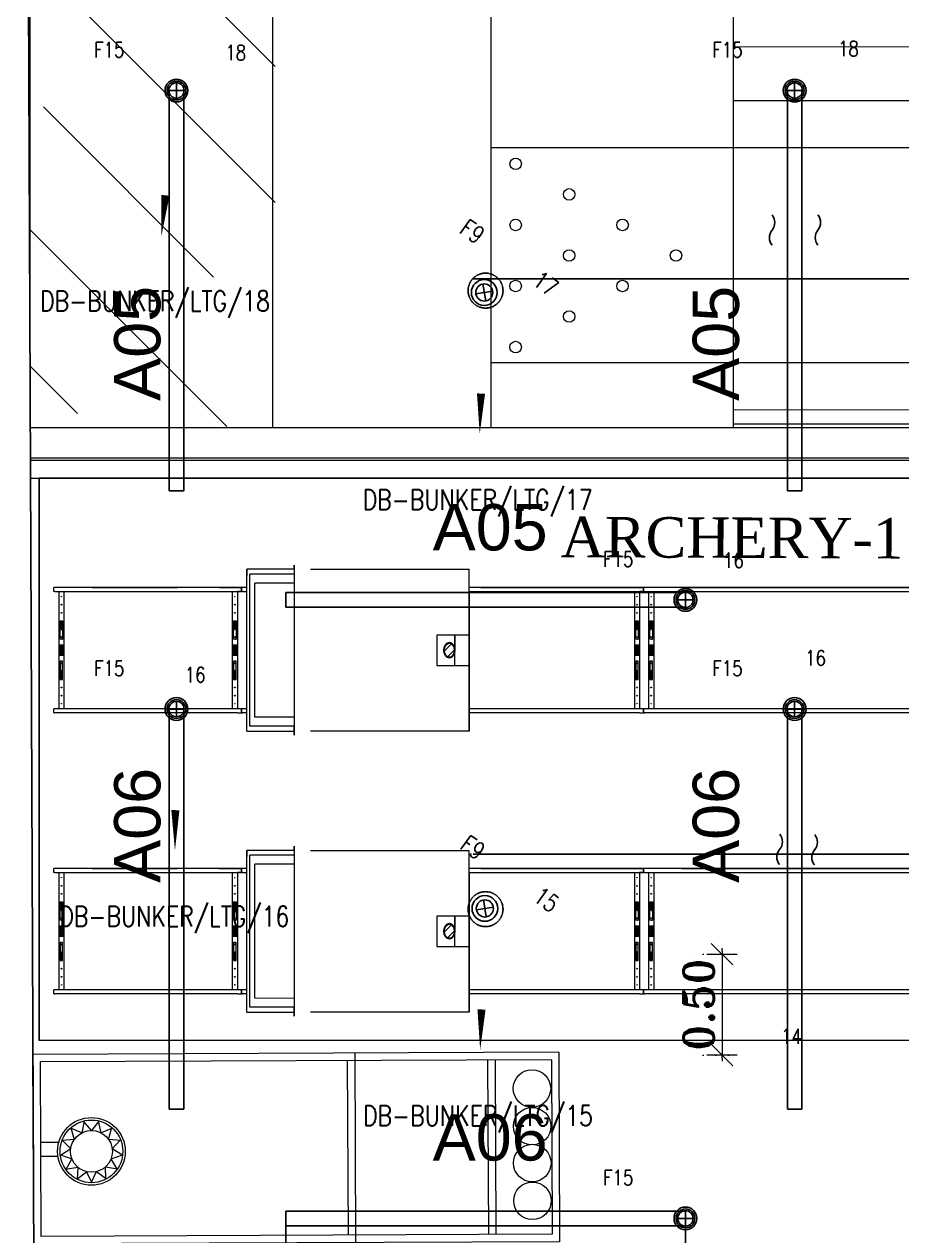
# Model space of a CAD drawing. Header units: inches. Extents: x 102655 to 148943, y 72248 to 114419.
# Drawn here: x 109972 to 114314, y 90304 to 96295 of the extents above; entities that cross this region are included whole.
import ezdxf
from ezdxf.enums import TextEntityAlignment as Align

# ---------------------------------------------------------------- set-up
doc = ezdxf.new("R2010")
doc.units = ezdxf.units.IN
doc.linetypes.add('CENTER INDS', pattern=[13.335, 8.89, -1.11125, 2.2225, -1.11125])
doc.linetypes.add('DOT2', pattern=[0.125, 0, -0.125])
doc.layers.get('Defpoints').update_dxf_attribs({"color": 8})
for name, color, linetype, lineweight in [('ceiling dim', 8, 'Continuous', 5), ('CURTAIN WALL', 8, 'Continuous', 20), ('Furnitureee', 8, 'Continuous', 5), ('TEXT', 8, 'Continuous', 5)]:
    doc.layers.add(name, color=color, linetype=linetype, lineweight=lineweight)
for name, color, linetype in [('E-LEADER', 30, 'Continuous'), ('E-LTG', 92, 'Continuous'), ('E-TAG', 30, 'Continuous'), ('E_TAG', 30, 'Continuous'), ('PDF_几何图形', 8, 'Continuous'), ('WALL-GNRL', 8, 'Continuous'), ('球道', 8, 'Continuous')]:
    doc.layers.add(name, color=color, linetype=linetype)
doc.layers.add('ELECTRICAL LIGHTING CEILING', color=6, linetype='CENTER INDS', true_color=0xff00ff)
doc.styles.add('MtXpl_Dutch801_XBd_B', font='dutcheb.ttf')
doc.styles.add('Pyzd-Romans', font='romans.shx', dxfattribs={"width": 0.8})
doc.styles.add('ROMANT', font='romant')
doc.styles.get("Standard").update_dxf_attribs({"font": 'arial.ttf'})
doc.dimstyles.new('50', dxfattribs={"dimtxt": 0.15, "dimasz": 0.015, "dimexe": 0.18, "dimexo": 0.0625, "dimgap": 0.04, "dimtad": 1, "dimzin": 0, "dimdsep": 46, "dimtxsty": 'ROMANT', "dimblk": 'SAM2', "dimcen": 0.09, "dimclre": 181, "dimclrt": 3, "dimazin": 0, "dimtfac": 0.782609, "dimtix": 1, "dimtmove": 2, "dimatfit": 3, "dimldrblk": 'SAM2', "dimfxl": 0.18, "dimtolj": 1, "dimtzin": 0, "dimarcsym": 0})
doc.dimstyles.get("Standard").update_dxf_attribs({"dimtxt": 0.18, "dimasz": 0.18, "dimexe": 0.18, "dimexo": 0.0625, "dimgap": 0.09, "dimtad": 0, "dimtih": 1, "dimtoh": 1, "dimdec": 4, "dimzin": 0, "dimdsep": 46, "dimtxsty": 'Standard', "dimcen": 0.09, "dimadec": 0, "dimazin": 0, "dimtfac": 1, "dimtdec": 4, "dimtofl": 0, "dimtmove": 0, "dimatfit": 3, "dimfxl": 1, "dimtolj": 1, "dimtzin": 0, "dimarcsym": 0})

# ---------------------------------------------------------------- blocks, each defined once
blk = doc.blocks.new('A$Caba3f22f')
at = {"layer": '球道'}
h = blk.add_hatch(dxfattribs=at)
h.set_pattern_fill('ANSI35', color=8, scale=150, angle=89.99683)
h.set_pattern_definition([(134.9968, (33784.7, -15746.4), (-673.556, -673.482), []), (134.9968, (33784.8, -15072.9), (-673.556, -673.482), [1190.625, -238.125, 0, -238.125])])
edge = h.paths.add_edge_path()
edge.add_line((1212.4, 6899.7), (0.4, 6899.5))
edge.add_line((0.4, 6899.5), (0, 19.5))
edge.add_line((0, 19.5), (1212, 19.7))
edge.add_line((1212, 19.7), (1212.4, 6899.7))
at = {"color": 8}
for p, q in [((0, 14.6, 0), (0.4, 6904.6, 0)), ((1200, 15, 0), (1200.4, 6904.5, 0)), ((2280, 14.4, 0), (2280.4, 6904.4, 0)), ((3480, 14.3, 0), (3480.4, 6904.3, 0)), ((21479.8, 1883.3, 0), (3480.1, 1897.3, 0)), ((21479.8, 1617.3, 0), (3480.1, 1631.3, 0)), ((3480.1, 1398.3, 0), (2280.1, 1398.4, 0)), ((21479.8, 1384.3, 0), (3480.1, 1398.3, 0)), ((3480, 335.3, 0), (2280, 335.4, 0)), ((21479.7, 321.3, 0), (3480, 335.3, 0)), ((21479.7, 88.3, 0), (3480, 102.3, 0)), ((3480, 14.3, 0), (0, 14.6, 0)), ((21479.7, 18.3, 0), (3480, 32.3, 0))]:
    blk.add_line(p, q, dxfattribs=at)
for centre in [(2401.6, 1318.9, 0), (2666.1, 1167.9, 0), (2666.1, 1167.9, 0), (2401.6, 1016.9, 0), (2401.6, 1016.9, 0), (2930.6, 1016.9, 0), (2930.6, 1016.9, 0), (2666, 865.9, 0), (2666, 865.9, 0), (2666, 865.9, 0), (3195, 865.9, 0), (2401.5, 714.9, 0), (2930.5, 714.9, 0), (2930.5, 714.9, 0), (2930.5, 714.9, 0), (2666, 563.9, 0), (2666, 563.9, 0), (2666, 563.9, 0), (2401.5, 412.9, 0), (2401.5, 412.9, 0)]:
    blk.add_circle(centre, 28.5, dxfattribs=at)
blk = doc.blocks.new('A$C033027c8')
h = blk.add_hatch()
h.set_pattern_fill('ANGLE', color=8, angle=180, style=0)
h.set_pattern_definition([(180, (33300.475, 12936.603), (5e-14, -6.985), [5.08, -1.905]), (270, (33300.475, 12936.603), (6.985, 5e-14), [5.08, -1.905])])
h.paths.add_polyline_path([(5999.4, 2215), (5999.4, 2265), (5974.4, 2265), (5974.4, 2215)])
h = blk.add_hatch()
h.set_pattern_fill('ANGLE', color=8, angle=180, style=0)
h.set_pattern_definition([(180, (33370.475, 12936.603), (5e-14, -6.985), [5.08, -1.905]), (270, (33370.475, 12936.603), (6.985, 5e-14), [5.08, -1.905])])
h.paths.add_polyline_path([(6069.4, 2215), (6069.4, 2265), (6044.4, 2265), (6044.4, 2215)])
h = blk.add_hatch()
h.set_pattern_fill('ANSI31', color=8, scale=10, angle=540)
h.set_pattern_definition([(225, (21129.073, 10706.177), (22.45064, -22.45064), [])])
edge = h.paths.add_edge_path()
edge.add_ellipse((6985.4, 2240), major_axis=(0, -34.9), ratio=0.697021, start_angle=0, end_angle=360)
h = blk.add_hatch()
h.set_pattern_fill('ANGLE', color=8, angle=540, style=0)
h.set_pattern_definition([(180, (35290.475, 12936.603), (5e-14, -6.985), [5.08, -1.905]), (270, (35290.475, 12936.603), (6.985, 5e-14), [5.08, -1.905])])
h.paths.add_polyline_path([(7987.8, 2265), (7987.8, 2215), (7989.4, 2215), (7989.4, 2265)])
h = blk.add_hatch()
h.set_pattern_fill('ANGLE', color=8, angle=540, style=0)
h.set_pattern_definition([(180, (35360.475, 12936.603), (5e-14, -6.985), [5.08, -1.905]), (270, (35360.475, 12936.603), (6.985, 5e-14), [5.08, -1.905])])
h.paths.add_polyline_path([(8059.4, 2215), (8059.4, 2265), (8034.4, 2265), (8034.4, 2215)])
h = blk.add_hatch()
h.set_pattern_fill('ANGLE', color=8, angle=540, style=0)
h.set_pattern_definition([(180, (36218.475, 12936.603), (5e-14, -6.985), [5.08, -1.905]), (270, (36218.475, 12936.603), (6.985, 5e-14), [5.08, -1.905])])
h.paths.add_polyline_path([(8917.4, 2215), (8917.4, 2265), (8892.4, 2265), (8892.4, 2215)])
h = blk.add_hatch()
h.set_pattern_fill('ANGLE', color=8, angle=180, style=0)
h.set_pattern_definition([(180, (33300.475, 11546.603), (5e-14, -6.985), [5.08, -1.905]), (270, (33300.475, 11546.603), (6.985, 5e-14), [5.08, -1.905])])
h.paths.add_polyline_path([(5999.4, 825), (5999.4, 875), (5974.4, 875), (5974.4, 825)])
h = blk.add_hatch()
h.set_pattern_fill('ANGLE', color=8, angle=180, style=0)
h.set_pattern_definition([(180, (33370.475, 11546.603), (5e-14, -6.985), [5.08, -1.905]), (270, (33370.475, 11546.603), (6.985, 5e-14), [5.08, -1.905])])
h.paths.add_polyline_path([(6069.4, 825), (6069.4, 875), (6044.4, 875), (6044.4, 825)])
h = blk.add_hatch()
h.set_pattern_fill('ANSI31', color=8, scale=10, angle=540)
h.set_pattern_definition([(225, (21129.073, 9316.177), (22.45064, -22.45064), [])])
edge = h.paths.add_edge_path()
edge.add_ellipse((6985.4, 850), major_axis=(0, -34.9), ratio=0.697021, start_angle=0, end_angle=360)
h = blk.add_hatch()
h.set_pattern_fill('ANGLE', color=8, angle=540, style=0)
h.set_pattern_definition([(180, (35290.475, 11546.603), (5e-14, -6.985), [5.08, -1.905]), (270, (35290.475, 11546.603), (6.985, 5e-14), [5.08, -1.905])])
h.paths.add_polyline_path([(7987.8, 875), (7987.8, 825), (7989.4, 825), (7989.4, 875)])
h = blk.add_hatch()
h.set_pattern_fill('ANGLE', color=8, angle=540, style=0)
h.set_pattern_definition([(180, (35360.475, 11546.603), (5e-14, -6.985), [5.08, -1.905]), (270, (35360.475, 11546.603), (6.985, 5e-14), [5.08, -1.905])])
h.paths.add_polyline_path([(8059.4, 825), (8059.4, 875), (8034.4, 875), (8034.4, 825)])
h = blk.add_hatch()
h.set_pattern_fill('ANGLE', color=8, angle=540, style=0)
h.set_pattern_definition([(180, (36218.475, 11546.603), (5e-14, -6.985), [5.08, -1.905]), (270, (36218.475, 11546.603), (6.985, 5e-14), [5.08, -1.905])])
h.paths.add_polyline_path([(8917.4, 825), (8917.4, 875), (8892.4, 875), (8892.4, 825)])
at = {"color": 8, "ltscale": 0.5}
blk.add_line((1964.4, 2780), (9014.2, 2780), dxfattribs=at)
at = {"color": 8}
for p, q in [((6887.8, 2240), (6887.8, 2640)), ((6887.8, 2640), (6887.8, 1840)), ((6887.8, 2640), (7672.8, 2640)), ((7752.8, 1820), (7752.8, 2660)), ((7752.8, 2660), (7752.8, 2638)), ((7752.8, 2660), (7752.8, 2616)), ((7987.8, 2640), (7752.8, 2640)), ((7987.8, 2640), (7957.8, 2640)), ((7987.8, 2640), (7987.8, 1840)), ((7987.8, 2640), (7987.8, 2610)), ((7752.8, 2616), (7957.8, 2616)), ((7752.8, 2616), (7972.8, 2616)), ((7972.8, 2616), (7972.8, 1864)), ((4049.4, 2550), (6019.4, 2550)), ((4049.4, 2530), (5999.4, 2530)), ((5974.4, 1950), (5974.4, 2530)), ((5974.4, 2240), (5974.4, 2530)), ((5999.4, 2530), (6019.4, 2530)), ((5999.4, 1950), (5999.4, 2530)), ((6024.4, 2550), (6019.4, 2550)), ((6019.4, 2530), (6024.4, 2530)), ((6024.4, 2550), (6024.4, 2530)), ((6044.4, 2550), (6024.4, 2550)), ((6024.4, 2530), (6024.4, 2550)), ((6024.4, 2530), (6044.4, 2530)), ((6044.4, 2550), (6887.8, 2550)), ((6044.4, 1950), (6044.4, 2530)), ((6044.4, 2530), (6887.8, 2530)), ((6069.4, 1950), (6069.4, 2530)), ((6069.4, 1950), (6069.4, 2530)), ((6887.8, 2240), (6887.8, 2530)), ((6887.8, 1950), (6887.8, 2530)), ((6887.8, 2530), (6887.8, 2240)), ((7752.8, 2572), (7947.5, 2571.5)), ((7947.5, 2571.5), (7947.5, 1908.5)), ((7987.8, 2550), (8009.4, 2550)), ((7987.8, 2530), (7989.4, 2530)), ((7989.4, 2530), (8009.4, 2530)), ((7989.4, 1950), (7989.4, 2530)), ((8014.4, 2550), (8009.4, 2550)), ((8009.4, 2530), (8014.4, 2530)), ((8014.4, 2550), (8014.4, 2530)), ((8034.4, 2550), (8014.4, 2550)), ((8014.4, 2530), (8014.4, 2550)), ((8014.4, 2530), (8034.4, 2530)), ((8034.4, 2550), (8124.4, 2550)), ((8034.4, 1950), (8034.4, 2530)), ((8034.4, 2530), (8124.4, 2530)), ((8059.4, 1950), (8059.4, 2530)), ((8059.4, 1950), (8059.4, 2530)), ((8124.4, 2550), (8937.4, 2550)), ((8124.4, 2530), (8917.4, 2530)), ((8892.4, 1950), (8892.4, 2530)), ((8892.4, 2240), (8892.4, 2530)), ((8917.4, 2530), (8937.4, 2530)), ((8917.4, 1950), (8917.4, 2530)), ((8942.4, 2550), (8937.4, 2550)), ((8937.4, 2530), (8942.4, 2530)), ((8942.4, 2550), (8942.4, 2530)), ((5992.9, 2385), (5980.9, 2385)), ((5980.9, 2385), (5980.9, 2295)), ((5984.9, 2379), (5984.9, 2344)), ((5988.9, 2344), (5988.9, 2379)), ((5992.9, 2295), (5992.9, 2385)), ((6062.9, 2385), (6050.9, 2385)), ((6050.9, 2385), (6050.9, 2295)), ((6054.9, 2379), (6054.9, 2344)), ((6058.9, 2344), (6058.9, 2379)), ((6062.9, 2295), (6062.9, 2385)), ((8052.9, 2385), (8040.9, 2385)), ((8040.9, 2385), (8040.9, 2295)), ((8044.9, 2379), (8044.9, 2344)), ((8048.9, 2344), (8048.9, 2379)), ((8052.9, 2295), (8052.9, 2385)), ((8910.9, 2385), (8898.9, 2385)), ((8898.9, 2385), (8898.9, 2295)), ((8902.9, 2379), (8902.9, 2344)), ((8906.9, 2344), (8906.9, 2379)), ((8910.9, 2295), (8910.9, 2385)), ((5986.9, 2295), (5980.9, 2295)), ((5980.9, 2295), (5992.9, 2295)), ((6056.9, 2295), (6050.9, 2295)), ((6050.9, 2295), (6062.9, 2295)), ((6887.8, 2240), (6887.8, 2315)), ((6887.8, 2315), (6887.8, 2165)), ((7047.8, 2315), (6887.8, 2315)), ((7047.8, 2315), (6957.8, 2315)), ((6957.8, 2315), (6957.8, 2165)), ((7047.8, 2165), (7047.8, 2315)), ((8046.9, 2295), (8040.9, 2295)), ((8040.9, 2295), (8052.9, 2295)), ((8904.9, 2295), (8898.9, 2295)), ((8898.9, 2295), (8910.9, 2295)), ((5999.4, 2265), (5974.4, 2265)), ((5974.4, 2265), (5974.4, 2215)), ((5974.4, 2230), (5974.4, 2250)), ((5974.4, 2240), (5974.4, 2230)), ((5999.4, 2265), (5986.9, 2265)), ((5999.4, 2215), (5999.4, 2265)), ((5999.4, 2230), (5999.4, 2250)), ((6069.4, 2265), (6044.4, 2265)), ((6044.4, 2265), (6044.4, 2215)), ((6044.4, 2230), (6044.4, 2250)), ((6044.4, 2240), (6044.4, 2230)), ((6069.4, 2265), (6056.9, 2265)), ((6069.4, 2215), (6069.4, 2265)), ((6069.4, 2230), (6069.4, 2250)), ((6887.8, 1950), (6887.8, 2240)), ((6957.8, 2165), (6957.8, 2240)), ((7989.4, 2265), (7987.8, 2265)), ((7989.4, 2265), (7987.8, 2265)), ((7989.4, 2215), (7989.4, 2265)), ((7989.4, 2230), (7989.4, 2250)), ((8059.4, 2265), (8034.4, 2265)), ((8034.4, 2265), (8034.4, 2215)), ((8034.4, 2230), (8034.4, 2250)), ((8034.4, 2240), (8034.4, 2230)), ((8059.4, 2265), (8046.9, 2265)), ((8059.4, 2215), (8059.4, 2265)), ((8059.4, 2230), (8059.4, 2250)), ((8917.4, 2265), (8892.4, 2265)), ((8892.4, 2265), (8892.4, 2215)), ((8892.4, 2230), (8892.4, 2250)), ((8892.4, 2240), (8892.4, 2230)), ((8917.4, 2265), (8904.9, 2265)), ((8917.4, 2215), (8917.4, 2265)), ((8917.4, 2230), (8917.4, 2250)), ((5974.4, 2215), (5999.4, 2215)), ((5986.9, 2185), (5980.9, 2185)), ((5980.9, 2185), (5992.9, 2185)), ((5980.9, 2095), (5980.9, 2185)), ((5992.9, 2185), (5992.9, 2095)), ((6044.4, 2215), (6069.4, 2215)), ((6056.9, 2185), (6050.9, 2185)), ((6050.9, 2185), (6062.9, 2185)), ((6050.9, 2095), (6050.9, 2185)), ((6062.9, 2185), (6062.9, 2095)), ((6887.8, 2165), (7047.8, 2165)), ((7987.8, 2215), (7989.4, 2215)), ((8034.4, 2215), (8059.4, 2215)), ((8046.9, 2185), (8040.9, 2185)), ((8040.9, 2185), (8052.9, 2185)), ((8040.9, 2095), (8040.9, 2185)), ((8052.9, 2185), (8052.9, 2095)), ((8892.4, 2215), (8917.4, 2215)), ((8904.9, 2185), (8898.9, 2185)), ((8898.9, 2185), (8910.9, 2185)), ((8898.9, 2095), (8898.9, 2185)), ((8910.9, 2185), (8910.9, 2095)), ((5984.9, 2101), (5984.9, 2136)), ((5988.9, 2136), (5988.9, 2101)), ((6054.9, 2101), (6054.9, 2136)), ((6058.9, 2136), (6058.9, 2101)), ((8044.9, 2101), (8044.9, 2136)), ((8048.9, 2136), (8048.9, 2101)), ((8902.9, 2101), (8902.9, 2136)), ((8906.9, 2136), (8906.9, 2101)), ((5992.9, 2095), (5980.9, 2095)), ((6062.9, 2095), (6050.9, 2095)), ((8052.9, 2095), (8040.9, 2095)), ((8910.9, 2095), (8898.9, 2095)), ((5835.2, 1930), (4029.4, 1930)), ((4029.4, 1930), (6024.4, 1930)), ((5999.4, 1950), (4049.4, 1950)), ((5835.2, 1930), (6019.4, 1930)), ((6019.4, 1950), (5999.4, 1950)), ((6019.4, 1950), (6024.4, 1950)), ((6024.4, 1950), (6024.4, 1930)), ((6044.4, 1950), (6024.4, 1950)), ((6024.4, 1950), (6044.4, 1950)), ((6024.4, 1930), (6024.4, 1950)), ((6830.2, 1930), (6024.4, 1930)), ((6024.4, 1930), (6887.8, 1930)), ((6887.8, 1950), (6044.4, 1950)), ((7989.4, 1950), (7987.8, 1950)), ((7987.8, 1930), (8009.4, 1930)), ((7987.8, 1930), (8014.4, 1930)), ((8009.4, 1950), (7989.4, 1950)), ((8009.4, 1950), (8014.4, 1950)), ((8014.4, 1950), (8014.4, 1930)), ((8034.4, 1950), (8014.4, 1950)), ((8014.4, 1950), (8034.4, 1950)), ((8014.4, 1930), (8014.4, 1950)), ((8124.4, 1930), (8014.4, 1930)), ((8014.4, 1930), (8124.4, 1930)), ((8124.4, 1950), (8034.4, 1950)), ((8917.4, 1950), (8124.4, 1950)), ((8124.4, 1930), (8942.4, 1930)), ((8753.2, 1930), (8332.4, 1930)), ((8753.2, 1930), (8937.4, 1930)), ((8937.4, 1950), (8917.4, 1950)), ((8937.4, 1950), (8942.4, 1950)), ((8942.4, 1950), (8942.4, 1930)), ((7752.8, 1908), (7947.5, 1908)), ((7752.8, 1864), (7972.8, 1864)), ((7987.8, 1840), (7987.8, 1870)), ((7672.8, 1840), (6887.8, 1840)), ((7752.8, 1840), (7752.8, 1820)), ((7752.8, 1840), (7987.8, 1840)), ((7752.8, 430), (7752.8, 1270)), ((7752.8, 1270), (7752.8, 1248)), ((7752.8, 1270), (7752.8, 1226)), ((6887.8, 850), (6887.8, 1250)), ((6887.8, 1250), (6887.8, 450)), ((6887.8, 1250), (7672.8, 1250)), ((7987.8, 1250), (7752.8, 1250)), ((7752.8, 1226), (7957.8, 1226)), ((7752.8, 1226), (7972.8, 1226)), ((7987.8, 1250), (7957.8, 1250)), ((7972.8, 1226), (7972.8, 474)), ((7987.8, 1250), (7987.8, 450)), ((7987.8, 1250), (7987.8, 1220)), ((4049.4, 1160), (6019.4, 1160)), ((4049.4, 1140), (5999.4, 1140)), ((5974.4, 560), (5974.4, 1140)), ((5974.4, 850), (5974.4, 1140)), ((5999.4, 1140), (6019.4, 1140)), ((5999.4, 560), (5999.4, 1140)), ((6024.4, 1160), (6019.4, 1160)), ((6019.4, 1140), (6024.4, 1140)), ((6024.4, 1160), (6024.4, 1140)), ((6044.4, 1160), (6024.4, 1160)), ((6024.4, 1140), (6024.4, 1160)), ((6024.4, 1140), (6044.4, 1140)), ((6044.4, 1160), (6887.8, 1160)), ((6044.4, 560), (6044.4, 1140)), ((6044.4, 1140), (6887.8, 1140)), ((6069.4, 560), (6069.4, 1140)), ((6069.4, 560), (6069.4, 1140)), ((6887.8, 850), (6887.8, 1140)), ((6887.8, 560), (6887.8, 1140)), ((6887.8, 1140), (6887.8, 850)), ((7752.8, 1182), (7947.5, 1181.5)), ((7947.5, 1181.5), (7947.5, 518.5)), ((7987.8, 1160), (8009.4, 1160)), ((7987.8, 1140), (7989.4, 1140)), ((7989.4, 1140), (8009.4, 1140)), ((7989.4, 560), (7989.4, 1140)), ((8014.4, 1160), (8009.4, 1160)), ((8009.4, 1140), (8014.4, 1140)), ((8014.4, 1160), (8014.4, 1140)), ((8034.4, 1160), (8014.4, 1160)), ((8014.4, 1140), (8014.4, 1160)), ((8014.4, 1140), (8034.4, 1140)), ((8034.4, 1160), (8124.4, 1160)), ((8034.4, 560), (8034.4, 1140)), ((8034.4, 1140), (8124.4, 1140)), ((8059.4, 560), (8059.4, 1140)), ((8059.4, 560), (8059.4, 1140)), ((8124.4, 1160), (8937.4, 1160)), ((8124.4, 1140), (8917.4, 1140)), ((8892.4, 560), (8892.4, 1140)), ((8892.4, 850), (8892.4, 1140)), ((8917.4, 1140), (8937.4, 1140)), ((8917.4, 560), (8917.4, 1140)), ((8942.4, 1160), (8937.4, 1160)), ((8937.4, 1140), (8942.4, 1140)), ((8942.4, 1160), (8942.4, 1140)), ((5992.9, 995), (5980.9, 995)), ((5980.9, 995), (5980.9, 905)), ((5984.9, 989), (5984.9, 954)), ((5988.9, 954), (5988.9, 989)), ((5992.9, 905), (5992.9, 995)), ((6062.9, 995), (6050.9, 995)), ((6050.9, 995), (6050.9, 905)), ((6054.9, 989), (6054.9, 954)), ((6058.9, 954), (6058.9, 989)), ((6062.9, 905), (6062.9, 995)), ((8052.9, 995), (8040.9, 995)), ((8040.9, 995), (8040.9, 905)), ((8044.9, 989), (8044.9, 954)), ((8048.9, 954), (8048.9, 989)), ((8052.9, 905), (8052.9, 995)), ((8910.9, 995), (8898.9, 995)), ((8898.9, 995), (8898.9, 905)), ((8902.9, 989), (8902.9, 954)), ((8906.9, 954), (8906.9, 989)), ((8910.9, 905), (8910.9, 995)), ((5986.9, 905), (5980.9, 905)), ((5980.9, 905), (5992.9, 905)), ((6056.9, 905), (6050.9, 905)), ((6050.9, 905), (6062.9, 905)), ((6887.8, 850), (6887.8, 925)), ((6887.8, 925), (6887.8, 775)), ((7047.8, 925), (6887.8, 925)), ((7047.8, 925), (6957.8, 925)), ((6957.8, 925), (6957.8, 775)), ((7047.8, 775), (7047.8, 925)), ((8046.9, 905), (8040.9, 905)), ((8040.9, 905), (8052.9, 905)), ((8904.9, 905), (8898.9, 905)), ((8898.9, 905), (8910.9, 905)), ((5999.4, 875), (5974.4, 875)), ((5974.4, 875), (5974.4, 825)), ((5974.4, 840), (5974.4, 860)), ((5974.4, 850), (5974.4, 840)), ((5999.4, 875), (5986.9, 875)), ((5999.4, 825), (5999.4, 875)), ((5999.4, 840), (5999.4, 860)), ((6069.4, 875), (6044.4, 875)), ((6044.4, 875), (6044.4, 825)), ((6044.4, 840), (6044.4, 860)), ((6044.4, 850), (6044.4, 840)), ((6069.4, 875), (6056.9, 875)), ((6069.4, 825), (6069.4, 875)), ((6069.4, 840), (6069.4, 860)), ((6887.8, 560), (6887.8, 850)), ((6957.8, 775), (6957.8, 850)), ((7989.4, 875), (7987.8, 875)), ((7989.4, 875), (7987.8, 875)), ((7989.4, 825), (7989.4, 875)), ((7989.4, 840), (7989.4, 860)), ((8059.4, 875), (8034.4, 875)), ((8034.4, 875), (8034.4, 825)), ((8034.4, 840), (8034.4, 860)), ((8034.4, 850), (8034.4, 840)), ((8059.4, 875), (8046.9, 875)), ((8059.4, 825), (8059.4, 875)), ((8059.4, 840), (8059.4, 860)), ((8917.4, 875), (8892.4, 875)), ((8892.4, 875), (8892.4, 825)), ((8892.4, 840), (8892.4, 860)), ((8892.4, 850), (8892.4, 840)), ((8917.4, 875), (8904.9, 875)), ((8917.4, 825), (8917.4, 875)), ((8917.4, 840), (8917.4, 860)), ((5974.4, 825), (5999.4, 825)), ((5986.9, 795), (5980.9, 795)), ((5980.9, 795), (5992.9, 795)), ((5980.9, 705), (5980.9, 795)), ((5992.9, 795), (5992.9, 705)), ((6044.4, 825), (6069.4, 825)), ((6056.9, 795), (6050.9, 795)), ((6050.9, 795), (6062.9, 795)), ((6050.9, 705), (6050.9, 795)), ((6062.9, 795), (6062.9, 705)), ((7987.8, 825), (7989.4, 825)), ((8034.4, 825), (8059.4, 825)), ((8046.9, 795), (8040.9, 795)), ((8040.9, 795), (8052.9, 795)), ((8040.9, 705), (8040.9, 795)), ((8052.9, 795), (8052.9, 705)), ((8892.4, 825), (8917.4, 825)), ((8904.9, 795), (8898.9, 795)), ((8898.9, 795), (8910.9, 795)), ((8898.9, 705), (8898.9, 795)), ((8910.9, 795), (8910.9, 705)), ((5984.9, 711), (5984.9, 746)), ((5988.9, 746), (5988.9, 711)), ((6054.9, 711), (6054.9, 746)), ((6058.9, 746), (6058.9, 711)), ((6887.8, 775), (7047.8, 775)), ((8044.9, 711), (8044.9, 746)), ((8048.9, 746), (8048.9, 711)), ((8902.9, 711), (8902.9, 746)), ((8906.9, 746), (8906.9, 711)), ((5992.9, 705), (5980.9, 705)), ((6062.9, 705), (6050.9, 705)), ((8052.9, 705), (8040.9, 705)), ((8910.9, 705), (8898.9, 705)), ((5835.2, 540), (4029.4, 540)), ((4029.4, 540), (6024.4, 540)), ((5999.4, 560), (4049.4, 560)), ((5835.2, 540), (6019.4, 540)), ((6019.4, 560), (5999.4, 560)), ((6019.4, 560), (6024.4, 560)), ((6024.4, 560), (6024.4, 540)), ((6044.4, 560), (6024.4, 560)), ((6024.4, 560), (6044.4, 560)), ((6024.4, 540), (6024.4, 560)), ((6830.2, 540), (6024.4, 540)), ((6024.4, 540), (6887.8, 540)), ((6887.8, 560), (6044.4, 560)), ((7989.4, 560), (7987.8, 560)), ((7987.8, 540), (8009.4, 540)), ((7987.8, 540), (8014.4, 540)), ((8009.4, 560), (7989.4, 560)), ((8009.4, 560), (8014.4, 560)), ((8014.4, 560), (8014.4, 540)), ((8034.4, 560), (8014.4, 560)), ((8014.4, 560), (8034.4, 560)), ((8014.4, 540), (8014.4, 560)), ((8124.4, 540), (8014.4, 540)), ((8014.4, 540), (8124.4, 540)), ((8124.4, 560), (8034.4, 560)), ((8917.4, 560), (8124.4, 560)), ((8124.4, 540), (8942.4, 540)), ((8753.2, 540), (8332.4, 540)), ((8753.2, 540), (8937.4, 540)), ((8937.4, 560), (8917.4, 560)), ((8937.4, 560), (8942.4, 560)), ((8942.4, 560), (8942.4, 540)), ((7752.8, 518), (7947.5, 518)), ((7987.8, 450), (7987.8, 480)), ((7672.8, 450), (6887.8, 450)), ((7752.8, 474), (7972.8, 474)), ((7752.8, 450), (7752.8, 430)), ((7752.8, 450), (7987.8, 450))]:
    blk.add_line(p, q, dxfattribs=at)
for centre, radius in [((5986.9, 2465), 2), ((5986.9, 2505), 1), ((6056.9, 2465), 2), ((6056.9, 2505), 1), ((8046.9, 2465), 2), ((8046.9, 2505), 1), ((8904.9, 2465), 2), ((8904.9, 2505), 1), ((5986.9, 2425), 2), ((6056.9, 2425), 2), ((8046.9, 2425), 2), ((8904.9, 2425), 2), ((5986.9, 2305), 2), ((6056.9, 2305), 2), ((8046.9, 2305), 2), ((8904.9, 2305), 2), ((5986.9, 2175), 2), ((6056.9, 2175), 2), ((8046.9, 2175), 2), ((8904.9, 2175), 2), ((5986.9, 2055), 2), ((6056.9, 2055), 2), ((8046.9, 2055), 2), ((8904.9, 2055), 2), ((5986.9, 2015), 2), ((6056.9, 2015), 2), ((8046.9, 2015), 2), ((8904.9, 2015), 2), ((5986.9, 1975), 1), ((6056.9, 1975), 1), ((8046.9, 1975), 1), ((8904.9, 1975), 1), ((5986.9, 1115), 1), ((6056.9, 1115), 1), ((8046.9, 1115), 1), ((8904.9, 1115), 1), ((5986.9, 1075), 2), ((5986.9, 1035), 2), ((6056.9, 1075), 2), ((6056.9, 1035), 2), ((8046.9, 1075), 2), ((8046.9, 1035), 2), ((8904.9, 1075), 2), ((8904.9, 1035), 2), ((5986.9, 915), 2), ((6056.9, 915), 2), ((8046.9, 915), 2), ((8904.9, 915), 2), ((5986.9, 785), 2), ((6056.9, 785), 2), ((8046.9, 785), 2), ((8904.9, 785), 2), ((5986.9, 665), 2), ((6056.9, 665), 2), ((8046.9, 665), 2), ((8904.9, 665), 2), ((5986.9, 625), 2), ((6056.9, 625), 2), ((8046.9, 625), 2), ((8904.9, 625), 2), ((5986.9, 585), 1), ((6056.9, 585), 1), ((8046.9, 585), 1), ((8904.9, 585), 1)]:
    blk.add_circle(centre, radius, dxfattribs=at)
for centre, start, end in [((5986.9, 2379), 0, 180), ((5986.9, 2344), 180, 0), ((6056.9, 2379), 0, 180), ((6056.9, 2344), 180, 0), ((8046.9, 2379), 360, 180), ((8046.9, 2344), 180, 360), ((8904.9, 2379), 360, 180), ((8904.9, 2344), 180, 360), ((5986.9, 2136), 0, 180), ((5986.9, 2101), 180, 0), ((6056.9, 2136), 0, 180), ((6056.9, 2101), 180, 0), ((8046.9, 2136), 360, 180), ((8046.9, 2101), 180, 360), ((8904.9, 2136), 360, 180), ((8904.9, 2101), 180, 360), ((5986.9, 989), 0, 180), ((6056.9, 989), 0, 180), ((8046.9, 989), 360, 180), ((8904.9, 989), 360, 180), ((5986.9, 954), 180, 0), ((6056.9, 954), 180, 0), ((8046.9, 954), 180, 360), ((8904.9, 954), 180, 360), ((5986.9, 746), 0, 180), ((6056.9, 746), 0, 180), ((8046.9, 746), 360, 180), ((8904.9, 746), 360, 180), ((5986.9, 711), 180, 0), ((6056.9, 711), 180, 0), ((8046.9, 711), 180, 360), ((8904.9, 711), 180, 360)]:
    blk.add_arc(centre, 2, start, end, dxfattribs=at)
for centre, major_axis in [((6985.4, 2240), (0, -39.6)), ((6985.4, 2240), (0, -34.9)), ((6985.4, 850), (0, -39.6)), ((6985.4, 850), (0, -34.9))]:
    blk.add_ellipse(centre, major_axis=major_axis, ratio=0.697021, dxfattribs=at)
at = {"layer": 'PDF_几何图形', "color": 8, "ltscale": 260}
for p in [(9014.2, 2780), (2024.4, 0)]:
    blk.add_line(p, (9014.2, 0), dxfattribs=at)
blk = doc.blocks.new('bbd')
at = {"color": 8}
for p, q in [((314389.8745, -18800.108, -0.0251), (314389.8745, -18802.9127, -0.0251)), ((314389.8745, -18800.108, -0.0251), (314389.8745, -18802.9127, -0.0251)), ((314389.8745, -18800.108, -0.0251), (314390.8845, -18800.108, -0.0251)), ((314390.8845, -18800.108, -0.0251), (314390.8845, -18802.9127, -0.0251)), ((314389.9145, -18800.148, -0.0251), (314389.9145, -18802.8727, -0.0251)), ((314389.9145, -18800.148, -0.0251), (314390.8445, -18800.148, -0.0251)), ((314390.8445, -18800.148, -0.0251), (314390.8445, -18802.8727, -0.0251)), ((314389.9145, -18800.448, -0.0251), (314390.8445, -18800.448, -0.0251)), ((314389.9145, -18800.488, -0.0251), (314390.8445, -18800.488, -0.0251)), ((314389.8745, -18801.1964, -0.0251), (314390.8845, -18801.1964, -0.0251)), ((314389.9145, -18801.2364, -0.0251), (314390.8445, -18801.2364, -0.0251)), ((314390.3345, -18802.4457, -0.0251), (314390.329, -18802.5108, -0.0251)), ((314390.3789, -18802.4919, -0.0251), (314390.3315, -18802.4468, -0.0251)), ((314390.414, -18802.4368, -0.0251), (314390.3789, -18802.4919, -0.0251)), ((314390.4318, -18802.4984, -0.0251), (314390.4108, -18802.4364, -0.0251)), ((314390.329, -18802.5108, -0.0251), (314390.2661, -18802.4929, -0.0251)), ((314390.2682, -18802.4905, -0.0251), (314390.2936, -18802.5508, -0.0251)), ((314390.4886, -18802.4659, -0.0251), (314390.4318, -18802.4984, -0.0251)), ((314390.4757, -18802.5287, -0.0251), (314390.4859, -18802.4641, -0.0251)), ((314390.2936, -18802.5508, -0.0251), (314390.2296, -18802.5641, -0.0251)), ((314390.2303, -18802.561, -0.0251), (314390.2808, -18802.6026, -0.0251)), ((314390.5411, -18802.5263, -0.0251), (314390.4757, -18802.5287, -0.0251)), ((314390.5005, -18802.5759, -0.0251), (314390.5396, -18802.5235, -0.0251)), ((314390.5595, -18802.6042, -0.0251), (314390.5005, -18802.5759, -0.0251)), ((314390.2296, -18802.641, -0.0251), (314390.2936, -18802.6544, -0.0251)), ((314390.2808, -18802.6026, -0.0251), (314390.2303, -18802.6442, -0.0251)), ((314390.5005, -18802.6293, -0.0251), (314390.5595, -18802.601, -0.0251)), ((314390.5396, -18802.6817, -0.0251), (314390.5005, -18802.6293, -0.0251)), ((314390.2661, -18802.7122, -0.0251), (314390.329, -18802.6943, -0.0251)), ((314390.2936, -18802.6544, -0.0251), (314390.2682, -18802.7147, -0.0251)), ((314390.329, -18802.6943, -0.0251), (314390.3345, -18802.7595, -0.0251)), ((314390.4108, -18802.7687, -0.0251), (314390.4318, -18802.7068, -0.0251)), ((314390.4318, -18802.7068, -0.0251), (314390.4886, -18802.7393, -0.0251)), ((314390.4757, -18802.6765, -0.0251), (314390.5411, -18802.6788, -0.0251)), ((314390.4859, -18802.7411, -0.0251), (314390.4757, -18802.6765, -0.0251)), ((314390.3315, -18802.7583, -0.0251), (314390.3789, -18802.7132, -0.0251)), ((314390.3425, -18802.8727, -0.0251), (314390.3425, -18802.7761, -0.0251)), ((314390.3789, -18802.7132, -0.0251), (314390.414, -18802.7684, -0.0251)), ((314390.4165, -18802.8727, -0.0251), (314390.4165, -18802.7814, -0.0251)), ((314390.8445, -18802.8727, -0.0251), (314389.9145, -18802.8727, -0.0251)), ((314390.8845, -18802.9127, -0.0251), (314389.8745, -18802.9127, -0.0251))]:
    blk.add_line(p, q, dxfattribs=at)
for centre, radius in [((314390.0672, -18800.2521, -0.0251), 0.1), ((314390.2683, -18800.2521, -0.0251), 0.1), ((314390.4647, -18800.2521, -0.0251), 0.1), ((314390.6658, -18800.2521, -0.0251), 0.1), ((314390.3923, -18802.6026, -0.0251), 0.1805), ((314390.3923, -18802.6026, -0.0251), 0.1672), ((314390.3923, -18802.6026, -0.0251), 0.1115)]:
    blk.add_circle(centre, radius, dxfattribs=at)
blk = doc.blocks.new('SAM2')
for p, q in [((0, -5), (0, 5)), ((3.54, 3.54), (-3.54, -3.54)), ((-1, 0), (0, 0))]:
    blk.add_line(p, q)
blk = doc.blocks.new('*D139')
at = {"layer": 'ceiling dim', "color": 181, "linetype": 'DOT2', "lineweight": -2, "ltscale": 0.5, "transparency": 16777216}
for p, q in [((478766.5083, 1037619.75), (478766.2964, 1037619.75)), ((478766.5083, 1037619.2513), (478766.2964, 1037619.2513))]:
    blk.add_line(p, q, dxfattribs=at)
at = {"layer": 'ceiling dim', "color": 0, "lineweight": -2, "ltscale": 0.5, "transparency": 16777216}
for p, q in [((478766.4764, 1037619.765), (478766.4764, 1037619.78)), ((478766.4764, 1037619.75), (478766.4764, 1037619.2513)), ((478766.4764, 1037619.2363), (478766.4764, 1037619.2213))]:
    blk.add_line(p, q, dxfattribs=at)
at = {"layer": 'Defpoints', "color": 0, "ltscale": 0.5, "transparency": 16777216}
for p in [(478766.5708, 1037619.75), (478766.4764, 1037619.2513), (478766.5708, 1037619.2513)]:
    blk.add_point(p, dxfattribs=at)
at = {"layer": 'ceiling dim', "color": 0, "lineweight": -2, "ltscale": 0.5, "transparency": 16777216, "xscale": 0.015, "yscale": 0.015, "zscale": 0.015}
for p, rotation in [((478766.4764, 1037619.75), 270), ((478766.4764, 1037619.2513), 90)]:
    blk.add_blockref('SAM2', p, dxfattribs=dict(at, rotation=rotation))
at = {"layer": 'ceiling dim', "color": 3, "ltscale": 0.5, "transparency": 16777216, "insert": (478766.3614, 1037619.5007), "char_height": 0.15, "attachment_point": 5, "rotation": 90, "style": 'ROMANT'}
blk.add_mtext('\\A1;0.50', dxfattribs=at)
blk = doc.blocks.new('E-L-FSPOT2')
at = {"color": 254, "lineweight": 0}
for points in [[(0, -75), (0, -75), (0, -75), (0, -75), (0, -75), (0, -75), (0, -75), (0, -75), (0, -75), (0, -75), (0, -75), (0, -75)], [(0, -75), (0, -75)], [(0, -75), (0, -75)], [(0, -75), (0, -75)], [(0, -75), (0, -75)], [(0, -75), (0, -75)], [(0, -75), (0, -75)], [(0, -75), (0, -75)], [(0, -75), (0, -75)], [(0, -75), (0, -75)], [(0, -75), (0, -75)], [(0, -75), (0, -75)], [(0, -75), (0, -75)], [(0, -75), (0, -75), (0, -75)], [(0, -75), (0, -75)], [(0, -75), (0, -75)], [(0, -75), (0, -75)], [(0, -75), (0, -75), (0, -75), (0, -75), (0, -75), (0, -75), (0, -75), (0, -75), (0, -75), (0, -75)], [(0, -75), (0, -75)]]:
    blk.add_lwpolyline(points, dxfattribs=at)
blk.add_circle((0, 0), 75)
at = {"layer": 'E-TAG'}
for points in [[(-35.4, -35.4), (35.4, 35.4)], [(-35.4, 35.4), (35.4, -35.4)]]:
    blk.add_lwpolyline(points, dxfattribs=at)
blk.add_circle((0, 0), 50, dxfattribs=at)
at = {"layer": 'E-TAG', "style": 'Pyzd-Romans', "width": 0.8, "flags": 1}
for tag, p in [('BPANEL', (262.5, 925)), ('SWITCH', (-262.5, 700)), ('LOADVA', (262.5, 700)), ('BTYPE', (-262.5, 475)), ('PANEL', (262.5, 475)), ('HEIGHT', (-246.5, -477.6)), ('DSCR', (-246.5, -702.6)), ('ROOM', (278.5, -702.6))]:
    blk.add_attdef(tag, text='', height=100, dxfattribs=at).set_placement(p, align=Align.MIDDLE_CENTER)
at = {"layer": 'E-TAG', "style": 'Pyzd-Romans', "width": 0.8}
for tag, p in [('TYPE', (-262.5, 250)), ('NO.', (262.5, 250)), ('W.P', (-246.5, -252.6)), ('A,B,C', (278.5, -252.6)), ('CBT', (278.5, -477.6))]:
    blk.add_attdef(tag, text='', height=100, dxfattribs=at).set_placement(p, align=Align.MIDDLE_CENTER)
blk = doc.blocks.new('f15')
at = {"layer": 'E-LEADER'}
for points in [[(19, 0), (-19, 0)], [(0, 19), (0, -19)]]:
    blk.add_lwpolyline(points, dxfattribs=at)
blk.add_circle((0, 0), 23.3, dxfattribs=at)
at = {"layer": 'E-LTG'}
for radius in [28.2, 19]:
    blk.add_circle((0, 0), radius, dxfattribs=at)
at = {"layer": 'E_TAG', "style": 'Pyzd-Romans', "width": 0.8, "flags": 1}
for tag, p in [('BPANEL', (262.5, 1125)), ('SWITCH', (-262.5, 900)), ('LOADVA', (262.5, 900)), ('BTYPE', (-262.5, 675)), ('PANEL', (262.5, 675)), ('HEIGHT', (-262.5, -675)), ('DSCR', (-262.5, -900)), ('ROOM', (262.5, -900))]:
    blk.add_attdef(tag, text='', height=100, dxfattribs=at).set_placement(p, align=Align.MIDDLE_CENTER)
at = {"layer": 'E_TAG', "style": 'Pyzd-Romans', "width": 0.8}
for tag, p in [('TYPE', (-262.5, 450)), ('NO.', (262.5, 450)), ('W.P', (-262.5, -450)), ('A,B,C', (262.5, -450)), ('CBT', (262.5, -675))]:
    blk.add_attdef(tag, text='', height=100, dxfattribs=at).set_placement(p, align=Align.MIDDLE_CENTER)
blk = doc.blocks.new('E-Ct-No')
at = {"color": 5}
blk.add_lwpolyline([(700, 0, 0, 40, 0), (500, 0, 0, 0, -0.000017), (0, 0, 0, 0, -0.352972)], format="xyseb", dxfattribs=at)
at = {"layer": 'E-TAG', "style": 'Pyzd-Romans', "width": 0.8}
blk.add_attdef('PNL\\NO', text='', height=100, dxfattribs=at).set_placement((1025, 0), align=Align.MIDDLE_CENTER)
blk = doc.blocks.new('*U30')
at = {"color": 0}
for points in [[(0, 75, -0.36397), (0, 0), (0, 0), (0, 0), (0, 0, 0.36397), (0, -75)], [(173.3, 75, -0.36397), (173.3, 0), (173.3, 0), (173.3, 0), (173.3, 0, 0.36397), (173.3, -75)]]:
    blk.add_lwpolyline(points, format="xyb", dxfattribs=at)
blk = doc.blocks.new('*U31')
at = {"color": 0}
for points in [[(0, 75, -0.36397), (0, 0), (0, 0), (0, 0), (0, 0, 0.36397), (0, -75)], [(226.7, 75, -0.36397), (226.7, 0), (226.7, 0), (226.7, 0), (226.7, 0, 0.36397), (226.7, -75)]]:
    blk.add_lwpolyline(points, format="xyb", dxfattribs=at)
blk = doc.blocks.new('*D221')
at = {"color": 0, "lineweight": -2, "transparency": 16777216}
for p, q in [((111265.8, 90425.6), (111265.8, 89653)), ((113243.6, 90425.6), (113243.6, 89653)), ((111266, 89653.2), (112254, 89653.2)), ((113243.4, 89653.2), (112255.4, 89653.2))]:
    blk.add_line(p, q, dxfattribs=at)
at = {"color": 0, "transparency": 16777216}
for points in [[(111266, 89653.2), (111266, 89653.2), (111265.8, 89653.2)], [(113243.4, 89653.2), (113243.4, 89653.2), (113243.6, 89653.2)]]:
    blk.add_solid(points, dxfattribs=at)
at = {"layer": 'Defpoints', "color": 0, "transparency": 16777216}
for p in [(111265.8, 90425.6), (113243.6, 90425.6), (113243.6, 89653.2)]:
    blk.add_point(p, dxfattribs=at)
at = {"color": 0, "transparency": 16777216, "insert": (112254.7, 89653.2), "char_height": 0.18, "attachment_point": 5}
blk.add_mtext('\\A1;1977.7347', dxfattribs=at)
blk = doc.blocks.new('f')
at = {"layer": 'CURTAIN WALL', "color": 8, "linetype": 'Continuous', "lineweight": 20}
for p, q in [((478763.0534, 1037622.354, 0), (478789.3345, 1037622.3535, 0)), ((478763.0541, 1037622.2039, 0), (478789.3301, 1037622.2039, 0)), ((478763.0542, 1037622.1939, 0), (478789.3301, 1037622.1939, 0)), ((478763.0548, 1037622.104, 0), (478789.3345, 1037622.1023, 0))]:
    blk.add_line(p, q, dxfattribs=at)
at = {"layer": 'WALL-GNRL', "color": 8, "extrusion": (-2.32265e-18, -9.70452e-08, 1)}
blk.add_line((478763.1112, 1037609.012), (478763.0237, 1037629.3131), dxfattribs=at)
at = {"layer": 'Furnitureee', "color": 8, "ltscale": 0.5, "xscale": 0.001000000000009727, "yscale": 0.001000000000009727, "zscale": 0.001000000000009727}
blk.add_blockref('A$Caba3f22f', (478763.0536, 1037622.3394), dxfattribs=at)
at = {"layer": 'Furnitureee', "color": 8, "ltscale": 0.5, "xscale": 0.001000000000009727, "yscale": 0.001000000000009727, "zscale": 0.001000000000009727, "rotation": 180.0000000001994}
blk.add_blockref('A$C033027c8', (478772.1126, 1037622.1035, 0), dxfattribs=at)
at = {"layer": 'Furnitureee', "color": 8, "ltscale": 0.5, "extrusion": (-5.0734e-08, 8.27371e-08, 1), "xscale": 0.9277777888992446, "yscale": 0.9277777888992446, "zscale": 0.9277777888992446, "rotation": 270.2447821101017}
blk.add_blockref('bbd', (494961.6882, 1329375.0638, 0.0849), dxfattribs=at)
at = {"layer": 'TEXT', "color": 8, "lineweight": 0, "extrusion": (5.54718e-08, -6.68561e-08, 1), "style": 'MtXpl_Dutch801_XBd_B'}
blk.add_text('ARCHERY-1', height=0.2, rotation=359.77037, dxfattribs=at).set_placement((478765.6781, 1037621.7134, -0.0428))
at = {"layer": 'ceiling dim', "color": 51, "ltscale": 0.5, "true_color": 0xf7f281}
dim = blk.add_linear_dim(base=(478766.4764, 1037619.2513), p1=(478766.5708, 1037619.75), p2=(478766.5708, 1037619.2513), angle=90, dimstyle='50', dxfattribs=at)
dim.commit()
dim.dimension.update_dxf_attribs({"geometry": '*D139', "text_midpoint": (478766.3614, 1037619.5007)})

msp = doc.modelspace()

# ---------------------------------------------------------------- linework, layer by layer
for p, q in [((112193.03264, 95036.51415), (133783.47219, 95036.51415)), ((112193.03264, 92191.27946), (133808.05194, 92191.27946))]:
    msp.add_line(p, q)
at = {"layer": 'ELECTRICAL LIGHTING CEILING', "color": 6}
for points in [[(110761.31298, 95967.16385), (110689.31674, 95967.16391), (110689.31509, 93988.35148), (110761.31133, 93988.35142)], [(113748.07282, 95967.16136), (113820.06906, 95967.1613), (113820.06741, 93988.34887), (113748.07117, 93988.34893)], [(113243.5581, 93412.3794), (111265.82344, 93412.38105), (111265.8235, 93484.37729), (113243.55816, 93484.37564)], [(110761.31043, 92908.40777), (110689.31418, 92908.40783), (110689.31253, 90929.5954), (110761.30878, 90929.59534)], [(113748.07027, 92908.40528), (113820.06651, 92908.40522), (113820.06486, 90929.59279), (113748.06862, 90929.59285)], [(113243.55555, 90353.62332), (111265.82089, 90353.62497), (111265.82095, 90425.62121), (113243.55561, 90425.61956)]]:
    msp.add_lwpolyline(points, close=True, dxfattribs=at)
at = {"layer": 'ELECTRICAL LIGHTING CEILING'}
for centre in [(112254.69207, 94977.75639), (112254.68952, 91919.00031)]:
    msp.add_circle(centre, 86.39549, dxfattribs=at)

# ---------------------------------------------------------------- block references
ref = msp.add_blockref('f15', (110725.31486, 95967.16388), dxfattribs=dict(xscale=2, yscale=2, zscale=2))
ref.add_attrib('TYPE', 'F15', dxfattribs={"layer": 'E_TAG', "height": 75, "style": 'Pyzd-Romans', "width": 0.8}).set_placement((110393.02804, 96168.59445), align=Align.MIDDLE_CENTER)
ref.add_attrib('NO.', '18', dxfattribs={"layer": 'E_TAG', "height": 75, "style": 'Pyzd-Romans', "width": 0.8}).set_placement((111018.44954, 96154.11278), align=Align.MIDDLE_CENTER)
ref = msp.add_blockref('f15', (113784.07094, 95967.16133), dxfattribs=dict(xscale=2, yscale=2, zscale=2))
ref.add_attrib('TYPE', 'F15', dxfattribs={"layer": 'E_TAG', "height": 75, "style": 'Pyzd-Romans', "width": 0.8}).set_placement((113451.78412, 96168.59189), align=Align.MIDDLE_CENTER)
ref.add_attrib('NO.', '18', dxfattribs={"layer": 'E_TAG', "height": 75, "style": 'Pyzd-Romans', "width": 0.8}).set_placement((114050.01735, 96174.23819), align=Align.MIDDLE_CENTER)
ref = msp.add_blockref('f15', (113243.55813, 93448.37752), dxfattribs=dict(xscale=2, yscale=2, zscale=2))
ref.add_attrib('TYPE', 'F15', dxfattribs={"layer": 'E_TAG', "height": 75, "style": 'Pyzd-Romans', "width": 0.8}).set_placement((112911.27131, 93649.80809), align=Align.MIDDLE_CENTER)
ref.add_attrib('NO.', '16', dxfattribs={"layer": 'E_TAG', "height": 75, "style": 'Pyzd-Romans', "width": 0.8}).set_placement((113481.05284, 93644.0416), align=Align.MIDDLE_CENTER)
ref = msp.add_blockref('f15', (113784.06839, 92908.40525), dxfattribs=dict(xscale=2, yscale=2, zscale=2))
ref.add_attrib('TYPE', 'F15', dxfattribs={"layer": 'E_TAG', "height": 75, "style": 'Pyzd-Romans', "width": 0.8}).set_placement((113451.78157, 93109.83581), align=Align.MIDDLE_CENTER)
ref.add_attrib('NO.', '16', dxfattribs={"layer": 'E_TAG', "height": 75, "style": 'Pyzd-Romans', "width": 0.8}).set_placement((113887.18806, 93160.92271), align=Align.MIDDLE_CENTER)
ref = msp.add_blockref('f15', (110725.31231, 92908.4078), dxfattribs=dict(xscale=2, yscale=2, zscale=2))
ref.add_attrib('TYPE', 'F15', dxfattribs={"layer": 'E_TAG', "height": 75, "style": 'Pyzd-Romans', "width": 0.8}).set_placement((110393.02549, 93109.83836), align=Align.MIDDLE_CENTER)
ref.add_attrib('NO.', '16', dxfattribs={"layer": 'E_TAG', "height": 75, "style": 'Pyzd-Romans', "width": 0.8}).set_placement((110817.65511, 93077.99153), align=Align.MIDDLE_CENTER)
ref = msp.add_blockref('f15', (113243.55558, 90389.62144), dxfattribs=dict(xscale=2, yscale=2, zscale=2))
ref.add_attrib('TYPE', 'F15', dxfattribs={"layer": 'E_TAG', "height": 75, "style": 'Pyzd-Romans', "width": 0.8}).set_placement((112911.26876, 90591.05201), align=Align.MIDDLE_CENTER)
ref.add_attrib('NO.', '14', dxfattribs={"layer": 'E_TAG', "height": 75, "style": 'Pyzd-Romans', "width": 0.8}).set_placement((113768.55558, 91289.62144), align=Align.MIDDLE_CENTER)
at = {"layer": 'ceiling dim', "xscale": 1000, "yscale": 1000, "zscale": 1000}
msp.add_blockref('f', (-478653051.58299, -1037528053.90511), dxfattribs=at)
at = {"layer": 'E-LTG'}
ref = msp.add_blockref('E-Ct-No', (110720.25311, 95946.44556), dxfattribs=dict(at, rotation=264.34665005523))
ref.add_attrib('PNL\\NO', 'DB-BUNKER/LTG/18', dxfattribs={"layer": 'E-TAG', "height": 100, "style": 'Pyzd-Romans', "width": 0.8}).set_placement((110619.28082, 94926.43105), align=Align.MIDDLE_CENTER)
at = {"layer": 'E-LTG', "xscale": 0.8476918827478218, "yscale": 0.8476918827478218, "zscale": 0.8476918827478218, "rotation": 324.5660952900275}
for p, values in [((112248.21244, 94968.30344), {'TYPE': 'F9', 'NO.': '17'}), ((112251.40778, 91922.47462), {'TYPE': 'F9', 'NO.': '15'})]:
    msp.add_blockref('E-L-FSPOT2', p, dxfattribs=at).add_auto_attribs(values)
at = {"layer": 'E-LTG'}
for name, p, rotation in [('*U31', (113899.07663, 95277.30156), 180.1260493217162), ('*U30', (113882.78159, 92212.39339), 179.3476168201997)]:
    msp.add_blockref(name, p, dxfattribs=dict(at, rotation=rotation))
ref = msp.add_blockref('E-Ct-No', (112248.21244, 94968.30344), dxfattribs=dict(at, rotation=268.1666791573521))
ref.add_attrib('PNL\\NO', 'DB-BUNKER/LTG/17', dxfattribs={"layer": 'E-TAG', "height": 100, "style": 'Pyzd-Romans', "width": 0.8}).set_placement((112215.42061, 93943.82811), align=Align.MIDDLE_CENTER)
ref = msp.add_blockref('E-Ct-No', (110725.31231, 92908.4078), dxfattribs=dict(at, rotation=269.3949817823011))
ref.add_attrib('PNL\\NO', 'DB-BUNKER/LTG/16', dxfattribs={"layer": 'E-TAG', "height": 100, "style": 'Pyzd-Romans', "width": 0.8}).set_placement((110714.48896, 91883.46494), align=Align.MIDDLE_CENTER)
ref = msp.add_blockref('E-Ct-No', (112251.40778, 91922.47462), dxfattribs=dict(at, rotation=268.0805939800087))
ref.add_attrib('PNL\\NO', 'DB-BUNKER/LTG/15', dxfattribs={"layer": 'E-TAG', "height": 100, "style": 'Pyzd-Romans', "width": 0.8}).set_placement((112217.07675, 90898.04972), align=Align.MIDDLE_CENTER)

# ---------------------------------------------------------------- texts
for s, p in [('A05', (110645.78673, 94432.27247)), ('A05', (113508.50966, 94432.27247)), ('A06', (110645.78673, 92048.70164)), ('A06', (113508.50966, 92048.70164))]:
    msp.add_text(s, height=228.893641, rotation=90).set_placement(p)
for s, p in [('A05', (111992.9669, 93693.02026)), ('A06', (111992.9669, 90675.7328))]:
    msp.add_text(s, height=228.893641).set_placement(p)

# ---------------------------------------------------------------- dimensions: what is measured, and where the dimension line sits
dim = msp.add_aligned_dim(p1=(111265.82095, 90425.62121), p2=(113243.55561, 90425.61956), distance=-772.43599, dimstyle='Standard', override={"dimzin": 8})
dim.commit()
dim.dimension.update_dxf_attribs({"geometry": '*D221', "text_midpoint": (112254.68828, 89653.18357)})

doc.saveas('drawing.dxf')
